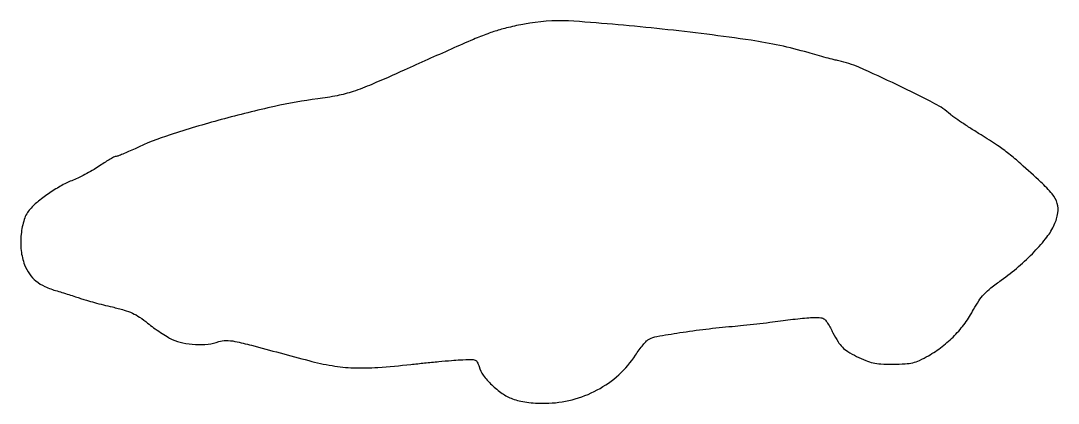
# Model space of a CAD drawing. Extents: x 1 to 398, y 1 to 147.
import ezdxf

# ---------------------------------------------------------------- set-up
doc = ezdxf.new("R2010")
doc.units = 0

msp = doc.modelspace()

# ---------------------------------------------------------------- linework, layer by layer
msp.add_lwpolyline([(195.538918, 145.953688, 0.009652), (192.854776, 145.479651, 0.005876), (189.701847, 144.821266, 0.005887), (186.589978, 144.094665, 0.010358), (184.038918, 143.410908, 0.018744), (179.453493, 141.89097, 0.010581), (174.009545, 139.724671, 0.004962), (165.471114, 136.015598, 0.000658), (147.5, 127.96769, -0.004369), (135.102061, 122.525689, -0.021178), (127.917706, 119.800666, -0.030966), (121.860112, 118.200412, -0.017583), (114.372934, 116.98292, 0.023213), (97.874659, 114.109143, 0.011855), (77.458825, 109.057114, 0.011641), (57.86722, 103.219821, 0.032144), (44.486472, 97.919985, -0.006029), (42.043334, 96.801488, -0.008252), (39.815958, 95.857745, -0.005704), (37.936702, 95.122665, -0.090609), (37.265369, 95, 0.121419), (36.62566, 94.842331, 0.008951), (35.03048, 93.968373, 0.012035), (33.150425, 92.833273, 0.008824), (31.11899, 91.488079, -0.016457), (28.785316, 89.993477, -0.0105), (25.981542, 88.404032, -0.010549), (23.163881, 86.959877, -0.019269), (20.799141, 85.920829, 0.03281), (16.523344, 83.902322, 0.021665), (11.888633, 81.060877, 0.021809), (7.592224, 77.882563, 0.037942), (4.368659, 74.840895, 0.107798), (2.093637, 70.902363, 0.052318), (0.907117, 65.181506, 0.050474), (0.9127, 58.982409, 0.068165), (2.23228, 53.54025, 0.056762), (4.097979, 50.020442, 0.072968), (6.582477, 47.33464, 0.064309), (9.988788, 45.245308, 0.033539), (14.667331, 43.512554, -0.002755), (17.156889, 42.761074, -0.002244), (19.814779, 41.9297, -0.002267), (22.255514, 41.142008, -0.005924), (24, 40.547291, 0.015773), (25.883369, 39.946365, 0.00424), (28.909935, 39.112532, 0.004291), (32.365489, 38.223653, 0.004428), (35.79978, 37.403812, -0.014491), (40.310421, 36.230601, -0.036183), (43.500465, 35.04522, -0.040891), (46.251963, 33.506697, -0.023598), (49.29978, 31.243275, 0.014358), (51.600923, 29.467478, 0.010921), (54.217671, 27.651439, 0.011068), (56.748099, 26.055399, 0.025267), (58.739102, 24.993275, 0.059535), (62.727014, 23.669047, 0.038348), (67.565189, 23.06103, 0.038393), (72.429283, 23.199169, 0.060533), (76.494139, 24.134041, -0.088955), (79.290031, 24.612627, -0.049827), (82.72968, 24.241492, -0.013108), (89.023403, 22.746145, -0.000564), (111, 16.885558, 0.02418), (119.872963, 14.962919, 0.031898), (128.104484, 14.12653, 0.026635), (137.44526, 14.273871, 0.011089), (150.006128, 15.422702, -0.002781), (155.259963, 15.991383, -0.002494), (160.71441, 16.523629, -0.0025), (165.615347, 16.9525, -0.007828), (168.915269, 17.172702, -0.006983), (173.087736, 17.327191, -0.092172), (174.604149, 17.081257, -0.192407), (175.456173, 16.326746, -0.050152), (176.122715, 14.585742, 0.094301), (177.725859, 11.296096, 0.040966), (180.958847, 7.635091, 0.040237), (184.949702, 4.374119, 0.05939), (188.944848, 2.263554, 0.034599), (191.4463, 1.494685, 0.02413), (194.351851, 0.963613, 0.021191), (197.688649, 0.661959, 0.014423), (201.5, 0.589773, 0.060259), (211.708995, 1.927363, 0.059979), (221.321799, 5.660973, 0.061012), (229.629811, 11.494271, 0.066662), (236.004042, 19.006299, -0.01636), (237.390802, 21.019318, -0.017613), (238.874046, 22.88699, -0.017412), (240.253233, 24.393766, -0.075986), (241.217841, 25.116585, -0.079553), (244.166539, 26.135244, -0.005423), (252.934847, 27.57735, -0.008126), (262.940194, 28.945623, -0.008089), (273, 29.990348, 0.003892), (277.289994, 30.399504, 0.002369), (282.353125, 30.946458, 0.002374), (287.368458, 31.536429, 0.004197), (291.5, 32.077573, -0.004537), (295.236593, 32.564406, -0.004394), (299.021373, 32.988921, -0.004343), (302.357801, 33.304221, -0.016133), (304.466375, 33.416656, -0.037182), (306.928053, 33.285273, -0.143031), (308.317951, 32.678225, -0.08952), (309.501835, 31.262101, -0.00967), (311.54931, 27.5, 0.019562), (313.480503, 24.112873, 0.057553), (315.148643, 22.017163, 0.058244), (317.239256, 20.370449, 0.020399), (320.582935, 18.5, 0.019483), (324.09786, 16.886802, 0.04533), (326.863501, 16.029111, 0.040564), (329.91895, 15.632638, 0.012987), (334.5, 15.531917, 0.012281), (339.169415, 15.665267, 0.04497), (342.096121, 16.086632, 0.051723), (344.688331, 16.99259, 0.020086), (348.064063, 18.748926, 0.03441), (353.338187, 22.270333, 0.034837), (358.056402, 26.468507, 0.035213), (362.099848, 31.233995, 0.036956), (365.362904, 36.446307, -0.026373), (367.311675, 39.7107, -0.041448), (369.348525, 42.261794, -0.035513), (372.001293, 44.699494, -0.014084), (375.960837, 47.672315, 0.023574), (382.558753, 52.824622, 0.024232), (388.57916, 58.530476, 0.02576), (393.408749, 64.123816, 0.06041), (396.243651, 68.852384, 0.060334), (397.626337, 73.340074, 0.121483), (397.393048, 77.013256, 0.098994), (395.398744, 80.641751, 0.031561), (391.11937, 85.117246, 0.003321), (383.398618, 92.139446, 0.01589), (378.842938, 95.97378, 0.019957), (374.534852, 99.101339, 0.007365), (368.227533, 103.173632, -0.00357), (364.356382, 105.631598, -0.004352), (360.769963, 107.989324, -0.003669), (357.787676, 110.019152, -0.030403), (356.5, 111.030404, 0.062577), (350.539331, 115.121711, 0.007351), (336.088892, 122.314238, 0.007964), (321.460493, 129.044507, 0.051886), (313.763421, 131.523674, -0.010852), (311.975772, 131.94153, -0.002459), (308.961755, 132.731215, -0.002546), (305.493564, 133.677093, -0.00247), (302, 134.667647, 0.034042), (280.26184, 139.373001, 0.009874), (246.206668, 143.664763, 0.008549), (212.416844, 146.663646, 0.056792)], format="xyb", close=True)

doc.saveas('drawing.dxf')
